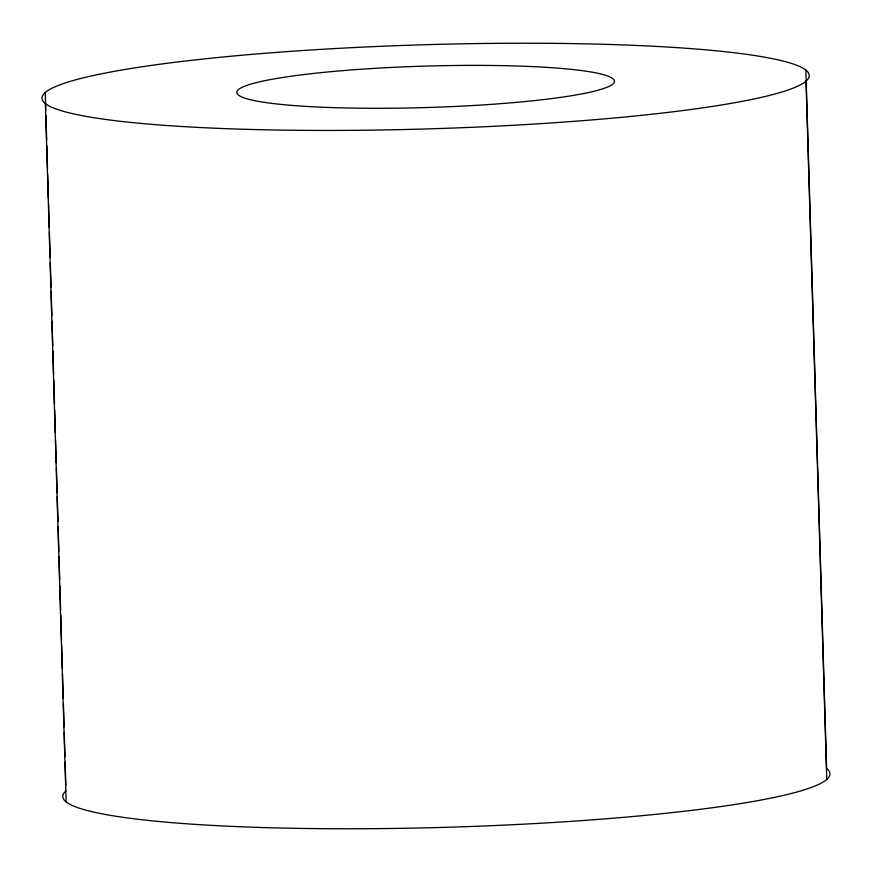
<?xml version="1.0" encoding="UTF-8"?>
<svg xmlns="http://www.w3.org/2000/svg" width="872" height="872" viewBox="0 0 872 872"><rect width="100%" height="100%" fill="white"/><g stroke="black" fill="none" stroke-linecap="round" stroke-linejoin="round"><path stroke-width="1.31" d="M805.87 70.12L826.591 768.45A383.756 42.107 -1.7 0 1 446.944 827.277A383.756 42.107 -1.7 0 1 65.978 790.882M806.022 81.118A383.756 42.107 -1.7 0 1 192.581 127.127A383.756 42.107 -1.7 0 1 278.31 52.255A383.756 42.107 -1.7 0 1 806.022 81.118L826.743 779.448M45.257 92.552L45.78 110.254M45.944 115.693L46.663 140.196M46.826 145.646L47.513 168.787M47.677 174.226L48.407 198.729M48.57 204.179L49.257 227.32M49.41 232.759L50.14 257.262M50.303 262.712L51.034 287.215M51.154 291.303L51.884 315.806M52.037 321.245L52.767 345.748M52.93 351.198L53.617 374.339M53.781 379.778L54.5 404.281M54.663 409.731L55.35 432.872M55.557 439.673L56.244 462.814M56.408 468.264L57.127 492.767M57.258 496.844L57.977 521.347M58.141 526.797L58.871 551.3M59.034 556.739L59.721 579.891M59.874 585.33L60.604 609.833M60.768 615.283L61.498 639.786M61.661 645.226L62.348 668.366M62.501 673.816L63.231 698.319M63.394 703.759L64.081 726.899M64.245 732.349L64.964 756.852M65.127 762.292L65.814 785.432M45.409 103.55L66.13 801.88M310.944 106.667A188.853 20.721 -1.7 0 0 612.831 84.017A188.853 20.721 -1.7 0 0 353.138 69.814A188.853 20.721 -1.7 0 0 310.944 106.667"/></g></svg>
